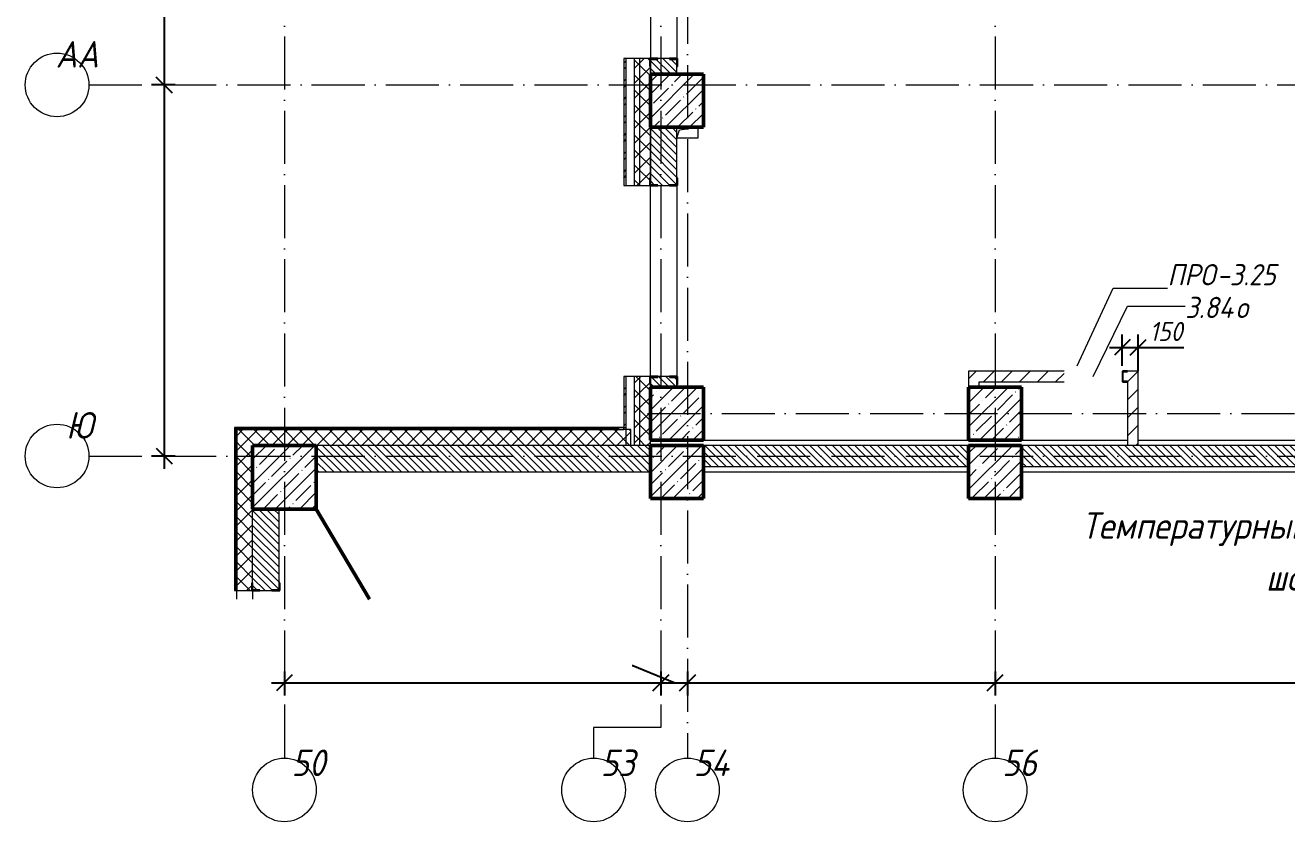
# Model space of a CAD drawing. Header units: millimetres. Extents: x -401725 to 250493, y 305116 to 802890.
# Drawn here: x 213292 to 225185, y 362923 to 370436 of the extents above; entities that cross this region are included whole.
import ezdxf

# ---------------------------------------------------------------- set-up
doc = ezdxf.new("R2010")
doc.units = ezdxf.units.MM
doc.linetypes.add('50_200_ШТРИХ_1Т_ш5_п1_п1_', pattern=[700, 500, -100, 0, -100])
for name, color, linetype, lineweight in [('A-____-____-DIMS', 7, 'Continuous', 9), ('A-DETL-____-OTLN-1', 7, 'Continuous', 50), ('A-FLOR-____-OTLN', 7, 'Continuous', 9), ('A-GENM-____-IDEN', 7, 'Continuous', 9), ('A-GENM-____-MCUT', 7, 'Continuous', 25), ('A-GENM-____-OTLN', 7, 'Continuous', 9), ('A-GENM-____-OTLN-1', 7, 'Continuous', 25), ('A-GLAZ-____-IDEN', 7, 'Continuous', 9), ('A-WALL-____-MCUT', 7, 'Continuous', 13), ('A-WALL-____-MCUT-1', 7, 'Continuous', 9), ('A-WALL-____-OTLN', 7, 'Continuous', 9), ('A-WALL-____-PATT-1', 7, 'Continuous', 9), ('A-WALL-FNSH-MCUT-1', 7, 'Continuous', 9), ('G-____-____-TEXT', 7, 'Continuous', 9), ('S-COLS-____-MCUT', 7, 'Continuous', 50), ('S-COLS-____-OTLN', 7, 'Continuous', 9), ('S-GRID-____-IDEN', 7, 'Continuous', 9), ('S-GRID-____-OTLN', 7, 'Continuous', 9), ('S-GRID-____-OTLN-1', 7, '50_200_ШТРИХ_1Т_ш5_п1_п1_', 9)]:
    doc.layers.add(name, color=color, linetype=linetype, lineweight=lineweight)
doc.styles.add('ISOCPEUR_I', font='isocpeui.ttf', dxfattribs={"width": 0.9, "height": 2.5})
doc.styles.add('ISOCPEUR_I_10', font='isocpeui.ttf', dxfattribs={"width": 0.9, "height": 180})
doc.styles.add('ISOCPEUR_I_11', font='isocpeui.ttf', dxfattribs={"width": 0.9, "height": 200})
doc.styles.add('ISOCPEUR_I_9', font='isocpeui.ttf', dxfattribs={"width": 0.9, "height": 250})
doc.dimstyles.new('ISO-1_8_0_9К_СРЕДНИЙ_Кладочные_3', dxfattribs={"dimscale": 304.8, "dimtxt": 179.276612, "dimasz": 0.492126, "dimexe": 0.393701, "dimexo": 0, "dimgap": 0, "dimtad": 1, "dimdec": 3, "dimrnd": 0.001, "dimdsep": 46, "dimtxsty": 'ISOCPEUR_I_10', "dimblk1": 'OBLIQUE', "dimblk2": 'OBLIQUE', "dimsah": 1, "dimcen": 0.09, "dimdle": 0.393701, "dimazin": 0, "dimtfac": 1, "dimtdec": 4, "dimtix": 1, "dimtmove": 0, "dimatfit": 3, "dimfxl": 1, "dimtvp": 1, "dimtolj": 1, "dimtzin": 0, "dimarcsym": 2})
doc.dimstyles.new('ISO-2_5_0_9К_БОЛЬШОЙ_ОСИ', dxfattribs={"dimscale": 304.8, "dimtxt": 248.995294, "dimasz": 0.492126, "dimexe": 0.393701, "dimexo": 0, "dimgap": 0, "dimtad": 1, "dimdec": 0, "dimzin": 0, "dimdsep": 46, "dimtxsty": 'ISOCPEUR_I', "dimblk1": 'OBLIQUE', "dimblk2": 'OBLIQUE', "dimsah": 1, "dimcen": 0.09, "dimdle": 0.393701, "dimazin": 0, "dimtfac": 1, "dimtdec": 4, "dimtix": 1, "dimtmove": 0, "dimatfit": 3, "dimfxl": 1, "dimtvp": 1, "dimtolj": 1, "dimtzin": 0, "dimarcsym": 2})
doc.dimstyles.new('ISO-2_5_0_9К_БОЛЬШОЙ_ОСИ_1', dxfattribs={"dimscale": 304.8, "dimtxt": 248.995294, "dimasz": 0.492126, "dimexe": 0.393701, "dimexo": 0, "dimgap": 0, "dimtad": 1, "dimdec": 0, "dimzin": 0, "dimdsep": 46, "dimtxsty": 'ISOCPEUR_I', "dimblk1": 'OBLIQUE', "dimblk2": 'OBLIQUE', "dimsah": 1, "dimcen": 0.09, "dimdle": 0.393701, "dimazin": 0, "dimtfac": 1, "dimtdec": 4, "dimtix": 1, "dimtmove": 1, "dimatfit": 3, "dimfxl": 1, "dimtvp": 1, "dimtolj": 1, "dimtzin": 0, "dimarcsym": 2})
pattern_1 = [(45, (144685.44, 323542.24), (-70.71068, 70.71068), []), (135, (144685.44, 323542.24), (-70.71068, -70.71068), [])]
pattern_2 = [(135, (144685.44, 323542.244), (-35.35534, -35.35534), [])]
pattern_3 = [(45, (144685.44, 323542.24), (-84.85281, 84.85281), [])]

# ---------------------------------------------------------------- blocks, each defined once
blk = doc.blocks.new('BSC_Колонна _Прямоугольная - 600х600-25984397-АР1_План отверстий 3 этажа в осях 1-64_Ю-ЯЯ')
at = {"layer": 'S-COLS-____-OTLN'}
h = blk.add_hatch(dxfattribs=at)
h.set_pattern_fill('FP_40', color=256, style=0, pattern_type=2)
h.set_pattern_definition([(45, (-71050, -42631.04), (-114.04925, 114.04925), []), (45, (-70935.95, -42631.04), (-114.04925, 114.04925), [201.613, -40.323, 3.353, -36.97])])
h.paths.add_polyline_path([(-300, -300), (300, -300), (300, 300), (-300, 300)], flags=0)
at = {"layer": 'S-COLS-____-MCUT'}
for p, q in [((300, 300), (-300, 300)), ((-300, 300), (-300, -300)), ((300, -300), (300, 300)), ((-300, -300), (300, -300))]:
    blk.add_line(p, q, dxfattribs=at)
blk = doc.blocks.new('BSC_Колонна _Прямоугольная - 500х500-V34-АР1_План отверстий 3 этажа в осях 1-64_Ю-ЯЯ')
at = {"layer": 'S-COLS-____-OTLN'}
h = blk.add_hatch(dxfattribs=at)
h.set_pattern_fill('FP_42', color=256, style=0, pattern_type=2)
h.set_pattern_definition([(45, (-77750, -42681.04), (-114.04925, 114.04925), []), (45, (-77635.95, -42681.04), (-114.04925, 114.04925), [201.613, -40.323, 3.353, -36.97])])
h.paths.add_polyline_path([(-250, -250), (250, -250), (250, 250), (-250, 250)], flags=0)
at = {"layer": 'S-COLS-____-MCUT'}
for p, q in [((250, 250), (-250, 250)), ((-250, 250), (-250, -250)), ((250, -250), (250, 250)), ((-250, -250), (250, -250))]:
    blk.add_line(p, q, dxfattribs=at)
blk = doc.blocks.new('BSC_Колонна _Прямоугольная - 500х500-V56-АР1_План отверстий 3 этажа в осях 1-64_Ю-ЯЯ')
at = {"layer": 'S-COLS-____-OTLN'}
h = blk.add_hatch(dxfattribs=at)
h.set_pattern_fill('FP_64', color=256, style=0, pattern_type=2)
h.set_pattern_definition([(45, (-74750, -43231.04), (-114.04925, 114.04925), []), (45, (-74635.95, -43231.04), (-114.04925, 114.04925), [201.613, -40.323, 3.353, -36.97])])
h.paths.add_polyline_path([(-250, -250), (250, -250), (250, 250), (-250, 250)], flags=0)
at = {"layer": 'S-COLS-____-MCUT'}
for p, q in [((250, 250), (-250, 250)), ((-250, 250), (-250, -250)), ((250, -250), (250, 250)), ((-250, -250), (250, -250))]:
    blk.add_line(p, q, dxfattribs=at)
blk = doc.blocks.new('BSC_Колонна _Прямоугольная - 500х500-V113-АР1_План отверстий 3 этажа в осях 1-64_Ю-ЯЯ')
at = {"layer": 'S-COLS-____-OTLN'}
h = blk.add_hatch(dxfattribs=at)
h.set_pattern_fill('FP_118', color=256, style=0, pattern_type=2)
h.set_pattern_definition([(315, (-46181.04, 74750), (114.04925, 114.04925), []), (315, (-46181.04, 74635.95), (114.04925, 114.04925), [201.613, -40.323, 3.353, -36.97])])
h.paths.add_polyline_path([(-250, 250), (-250, -250), (250, -250), (250, 250)], flags=0)
at = {"layer": 'S-COLS-____-MCUT'}
for p, q in [((250, 250), (-250, 250)), ((-250, 250), (-250, -250)), ((250, -250), (250, 250)), ((-250, -250), (250, -250))]:
    blk.add_line(p, q, dxfattribs=at)
blk = doc.blocks.new('BSC_Колонна _Прямоугольная - 500х500-V118-АР1_План отверстий 3 этажа в осях 1-64_Ю-ЯЯ')
at = {"layer": 'S-COLS-____-OTLN'}
h = blk.add_hatch(dxfattribs=at)
h.set_pattern_fill('FP_123', color=256, style=0, pattern_type=2)
h.set_pattern_definition([(45, (-77750, -43231.04), (-114.04925, 114.04925), []), (45, (-77635.95, -43231.04), (-114.04925, 114.04925), [201.613, -40.323, 3.353, -36.97])])
h.paths.add_polyline_path([(-250, -250), (250, -250), (250, 250), (-250, 250)], flags=0)
at = {"layer": 'S-COLS-____-MCUT'}
for p, q in [((250, 250), (-250, 250)), ((-250, 250), (-250, -250)), ((250, -250), (250, 250)), ((-250, -250), (250, -250))]:
    blk.add_line(p, q, dxfattribs=at)
blk = doc.blocks.new('BSC_Колонна _Прямоугольная - 500х500-V119-АР1_План отверстий 3 этажа в осях 1-64_Ю-ЯЯ')
at = {"layer": 'S-COLS-____-OTLN'}
h = blk.add_hatch(dxfattribs=at)
h.set_pattern_fill('FP_124', color=256, style=0, pattern_type=2)
h.set_pattern_definition([(45, (-74750, -42681.04), (-114.04925, 114.04925), []), (45, (-74635.95, -42681.04), (-114.04925, 114.04925), [201.613, -40.323, 3.353, -36.97])])
h.paths.add_polyline_path([(-250, -250), (250, -250), (250, 250), (-250, 250), (-250, 12)], flags=0)
at = {"layer": 'S-COLS-____-MCUT'}
for p, q in [((250, 250), (-250, 250)), ((-250, 250), (-250, -250)), ((250, -250), (250, 250)), ((-250, -250), (250, -250))]:
    blk.add_line(p, q, dxfattribs=at)
blk = doc.blocks.new('Фахверк_СКБ_Уголок - 250_2700_1-27501432-АР1_План отверстий 3 этажа в осях 1-64_Ю-ЯЯ')
at = {"layer": 'A-GENM-____-MCUT'}
for p, q in [((200, 181), (125, 181)), ((125, 181), (125, 106)), ((131, 106), (131, 175)), ((131, 175), (200, 175)), ((200, 175), (200, 181)), ((125, 106), (131, 106)), ((131, -6), (125, -6)), ((125, -6), (125, -81)), ((125, -81), (200, -81)), ((131, -75), (131, -6)), ((200, -75), (131, -75)), ((200, -81), (200, -75))]:
    blk.add_line(p, q, dxfattribs=at)
blk = doc.blocks.new('Фахверк_СКБ_Уголок - 250_2700-27497298-АР1_План отверстий 3 этажа в осях 1-64_Ю-ЯЯ')
at = {"layer": 'A-GENM-____-MCUT'}
for p, q in [((200, 181), (125, 181)), ((125, 181), (125, 106)), ((131, 106), (131, 175)), ((131, 175), (200, 175)), ((200, 175), (200, 181)), ((125, 106), (131, 106)), ((131, -6), (125, -6)), ((125, -6), (125, -81)), ((125, -81), (200, -81)), ((131, -75), (131, -6)), ((200, -75), (131, -75)), ((200, -81), (200, -75))]:
    blk.add_line(p, q, dxfattribs=at)
blk = doc.blocks.new('Фахверк_СКБ_Уголок - 250_3380-27498580-АР1_План отверстий 3 этажа в осях 1-64_Ю-ЯЯ')
at = {"layer": 'A-GENM-____-MCUT'}
for p, q in [((200, 181), (125, 181)), ((125, 181), (125, 106)), ((131, 106), (131, 175)), ((131, 175), (200, 175)), ((200, 175), (200, 181)), ((125, 106), (131, 106)), ((131, -6), (125, -6)), ((125, -6), (125, -81)), ((125, -81), (200, -81)), ((131, -75), (131, -6)), ((200, -75), (131, -75)), ((200, -81), (200, -75))]:
    blk.add_line(p, q, dxfattribs=at)
blk = doc.blocks.new('AR_Отверстие прямоугольное _в плите_ - AR_Отверстие прямоугольное _в плите_-V175-АР1_План отверстий 3 этажа в осях 1-64_Ю-ЯЯ')
at = {"layer": 'A-GENM-____-OTLN'}
for p, q in [((-100, -50), (-75, 25)), ((-75, 25), (100, 50)), ((100, -50), (100, 50)), ((-100, -50), (100, -50))]:
    blk.add_line(p, q, dxfattribs=at)
blk = doc.blocks.new('Стены 10 - Стены 4-31628020-АР1_План отверстий 3 этажа в осях 1-64_Ю-ЯЯ')
at = {"layer": 'A-WALL-____-MCUT'}
for p, q in [((23850, 9731), (23800, 9731)), ((23800, 9731), (23800, 9711)), ((23800, 9711), (23850, 9711)), ((23850, 9711), (23850, 9731))]:
    blk.add_line(p, q, dxfattribs=at)
blk = doc.blocks.new('154_Фахверк_СКБ_Швеллер - Тип_100_3960_зеркало-36793856-АР1_План отверстий 3 этажа в осях 1-64_Ю-ЯЯ')
at = {"layer": 'A-GENM-____-MCUT'}
for p, q in [((175, 50), (125, 50)), ((125, 50), (125, -50)), ((128, 47), (175, 47)), ((128, -47), (128, 47)), ((175, 47), (175, 50)), ((125, -50), (175, -50)), ((175, -47), (128, -47)), ((175, -50), (175, -47))]:
    blk.add_line(p, q, dxfattribs=at)
blk = doc.blocks.new('Ось сетки - Круг_Ø6_00__ISO-2_5_0_9K_-25732049-АР1_План отверстий 3 этажа в осях 1-64_Ю-ЯЯ')
at = {"layer": 'S-GRID-____-IDEN'}
blk.add_circle((0, 0), 3, dxfattribs=at)
blk = doc.blocks.new('_Oblique')
at = {"color": 0, "linetype": 'ByBlock', "lineweight": -2}
blk.add_line((-0.5, -0.5), (0.5, 0.5), dxfattribs=at)
blk = doc.blocks.new('*D9638')
at = {"layer": 'A-____-____-DIMS', "color": 0, "lineweight": -2, "transparency": 16777216}
for p, q in [((214601, 375593), (214601, 369753)), ((214707, 375473), (214481, 375473)), ((214707, 369873), (214481, 369873))]:
    blk.add_line(p, q, dxfattribs=at)
at = {"layer": 'Defpoints', "color": 0, "transparency": 16777216}
for p in [(214707, 375473), (214601, 369873), (214707, 369873)]:
    blk.add_point(p, dxfattribs=at)
at = {"layer": 'A-____-____-DIMS', "color": 0, "lineweight": -2, "transparency": 16777216, "xscale": 150, "yscale": 150, "zscale": 150}
for p, rotation in [((214601, 375473), 90), ((214601, 369873), 270)]:
    blk.add_blockref('_Oblique', p, dxfattribs=dict(at, rotation=rotation))
at = {"layer": 'A-____-____-DIMS', "color": 0, "transparency": 16777216, "insert": (214600, 372673), "char_height": 2.5, "width": 758.48, "attachment_point": 5, "rotation": 90, "style": 'ISOCPEUR_I'}
blk.add_mtext('\\A1;5600', dxfattribs=at)
blk = doc.blocks.new('*D9639')
at = {"layer": 'A-____-____-DIMS', "color": 0, "lineweight": -2, "transparency": 16777216}
for p, q in [((214601, 369993), (214601, 366253)), ((214707, 369873), (214481, 369873)), ((214707, 366373), (214481, 366373))]:
    blk.add_line(p, q, dxfattribs=at)
at = {"layer": 'Defpoints', "color": 0, "transparency": 16777216}
for p in [(214707, 369873), (214601, 366373), (214707, 366373)]:
    blk.add_point(p, dxfattribs=at)
at = {"layer": 'A-____-____-DIMS', "color": 0, "lineweight": -2, "transparency": 16777216, "xscale": 150, "yscale": 150, "zscale": 150}
for p, rotation in [((214601, 369873), 90), ((214601, 366373), 270)]:
    blk.add_blockref('_Oblique', p, dxfattribs=dict(at, rotation=rotation))
at = {"layer": 'A-____-____-DIMS', "color": 0, "transparency": 16777216, "insert": (214600, 368123), "char_height": 2.5, "width": 758.48, "attachment_point": 5, "rotation": 90, "style": 'ISOCPEUR_I'}
blk.add_mtext('\\A1;3500', dxfattribs=at)
blk = doc.blocks.new('*D9640')
at = {"layer": 'A-____-____-DIMS', "color": 0, "lineweight": -2, "transparency": 16777216}
for p, q in [((215735, 364340), (215735, 364114)), ((219285, 364340), (219285, 364114)), ((215615, 364234), (219405, 364234))]:
    blk.add_line(p, q, dxfattribs=at)
at = {"layer": 'Defpoints', "color": 0, "transparency": 16777216}
for p in [(215735, 364340), (219285, 364340), (219285, 364234)]:
    blk.add_point(p, dxfattribs=at)
at = {"layer": 'A-____-____-DIMS', "color": 0, "lineweight": -2, "transparency": 16777216, "xscale": 150, "yscale": 150, "zscale": 150, "rotation": 180}
blk.add_blockref('_Oblique', (215735, 364234), dxfattribs=at)
at = {"layer": 'A-____-____-DIMS', "color": 0, "lineweight": -2, "transparency": 16777216, "xscale": 150, "yscale": 150, "zscale": 150}
blk.add_blockref('_Oblique', (219285, 364234), dxfattribs=at)
at = {"layer": 'A-____-____-DIMS', "color": 0, "transparency": 16777216, "insert": (217510, 364235), "char_height": 2.5, "width": 758.48, "attachment_point": 5, "style": 'ISOCPEUR_I'}
blk.add_mtext('\\A1;3550', dxfattribs=at)
blk = doc.blocks.new('*D9641')
at = {"layer": 'A-____-____-DIMS', "color": 0, "lineweight": -2, "transparency": 16777216}
for p, q in [((219019, 364394), (219015, 364394)), ((219410, 364234), (219019, 364394)), ((219285, 364340), (219285, 364114)), ((219535, 364340), (219535, 364114)), ((219165, 364234), (219655, 364234))]:
    blk.add_line(p, q, dxfattribs=at)
at = {"layer": 'Defpoints', "color": 0, "transparency": 16777216}
for p in [(219285, 364340), (219535, 364340), (219535, 364234)]:
    blk.add_point(p, dxfattribs=at)
at = {"layer": 'A-____-____-DIMS', "color": 0, "lineweight": -2, "transparency": 16777216, "xscale": 150, "yscale": 150, "zscale": 150, "rotation": 180}
blk.add_blockref('_Oblique', (219285, 364234), dxfattribs=at)
at = {"layer": 'A-____-____-DIMS', "color": 0, "lineweight": -2, "transparency": 16777216, "xscale": 150, "yscale": 150, "zscale": 150}
blk.add_blockref('_Oblique', (219535, 364234), dxfattribs=at)
at = {"layer": 'A-____-____-DIMS', "color": 0, "transparency": 16777216, "insert": (218450, 364397), "char_height": 2.5, "width": 568.86, "attachment_point": 1, "line_spacing_factor": 1.149209, "style": 'ISOCPEUR_I'}
blk.add_mtext('\\A1;250', dxfattribs=at)
blk = doc.blocks.new('*D9642')
at = {"layer": 'A-____-____-DIMS', "color": 0, "lineweight": -2, "transparency": 16777216}
for p, q in [((219535, 364340), (219535, 364114)), ((222435, 364340), (222435, 364114)), ((219415, 364234), (222555, 364234))]:
    blk.add_line(p, q, dxfattribs=at)
at = {"layer": 'Defpoints', "color": 0, "transparency": 16777216}
for p in [(219535, 364340), (222435, 364340), (222435, 364234)]:
    blk.add_point(p, dxfattribs=at)
at = {"layer": 'A-____-____-DIMS', "color": 0, "lineweight": -2, "transparency": 16777216, "xscale": 150, "yscale": 150, "zscale": 150, "rotation": 180}
blk.add_blockref('_Oblique', (219535, 364234), dxfattribs=at)
at = {"layer": 'A-____-____-DIMS', "color": 0, "lineweight": -2, "transparency": 16777216, "xscale": 150, "yscale": 150, "zscale": 150}
blk.add_blockref('_Oblique', (222435, 364234), dxfattribs=at)
at = {"layer": 'A-____-____-DIMS', "color": 0, "transparency": 16777216, "insert": (220985, 364235), "char_height": 2.5, "width": 758.48, "attachment_point": 5, "style": 'ISOCPEUR_I'}
blk.add_mtext('\\A1;2900', dxfattribs=at)
blk = doc.blocks.new('*D9643')
at = {"layer": 'A-____-____-DIMS', "color": 0, "lineweight": -2, "transparency": 16777216}
for p, q in [((222435, 364340), (222435, 364114)), ((227835, 364340), (227835, 364114)), ((222315, 364234), (227955, 364234))]:
    blk.add_line(p, q, dxfattribs=at)
at = {"layer": 'Defpoints', "color": 0, "transparency": 16777216}
for p in [(222435, 364340), (227835, 364340), (227835, 364234)]:
    blk.add_point(p, dxfattribs=at)
at = {"layer": 'A-____-____-DIMS', "color": 0, "lineweight": -2, "transparency": 16777216, "xscale": 150, "yscale": 150, "zscale": 150, "rotation": 180}
blk.add_blockref('_Oblique', (222435, 364234), dxfattribs=at)
at = {"layer": 'A-____-____-DIMS', "color": 0, "lineweight": -2, "transparency": 16777216, "xscale": 150, "yscale": 150, "zscale": 150}
blk.add_blockref('_Oblique', (227835, 364234), dxfattribs=at)
at = {"layer": 'A-____-____-DIMS', "color": 0, "transparency": 16777216, "insert": (225135, 364235), "char_height": 2.5, "width": 781.46, "attachment_point": 5, "style": 'ISOCPEUR_I'}
blk.add_mtext('\\A1;5400', dxfattribs=at)
blk = doc.blocks.new('*D9619')
at = {"layer": 'A-____-____-DIMS', "color": 0, "lineweight": -2, "transparency": 16777216}
for p, q in [((223635, 367223), (223635, 367518)), ((223785, 367173), (223785, 367518)), ((223515, 367398), (223785, 367398)), ((223785, 367398), (224216, 367398))]:
    blk.add_line(p, q, dxfattribs=at)
at = {"layer": 'Defpoints', "color": 0, "transparency": 16777216}
for p in [(223785, 367398), (223635, 367223), (223785, 367173)]:
    blk.add_point(p, dxfattribs=at)
at = {"layer": 'A-____-____-DIMS', "color": 0, "lineweight": -2, "transparency": 16777216, "xscale": 150, "yscale": 150, "zscale": 150, "rotation": 180}
blk.add_blockref('_Oblique', (223635, 367398), dxfattribs=at)
at = {"layer": 'A-____-____-DIMS', "color": 0, "lineweight": -2, "transparency": 16777216, "xscale": 150, "yscale": 150, "zscale": 150}
blk.add_blockref('_Oblique', (223785, 367398), dxfattribs=at)
at = {"layer": 'A-____-____-DIMS', "color": 0, "transparency": 16777216, "insert": (223892, 367638), "char_height": 180, "width": 368.21, "attachment_point": 1, "line_spacing_factor": 1.149209, "style": 'ISOCPEUR_I_10'}
blk.add_mtext('\\A1;150', dxfattribs=at)

msp = doc.modelspace()

# ---------------------------------------------------------------- hatches: boundary and pattern name
at = {"layer": 'A-WALL-____-PATT-1'}
h = msp.add_hatch(dxfattribs=at)
h.set_pattern_fill('FP_4', color=256, style=0, pattern_type=2)
h.set_pattern_definition(pattern_1)
h.paths.add_polyline_path([(219085.4376, 366473.2863), (219085.4376, 367123.2863), (219035.4376, 367123.2863), (219035.4376, 366473.2863)], flags=0)
h.paths.add_polyline_path([(219035.4376, 368923.2863), (219085.4376, 368923.2863), (219085.4376, 370123.2863), (219035.4376, 370123.2863), (219035.4376, 369464.3013)], flags=0)
h.paths.add_polyline_path([(219035.4376, 371923.2863), (219085.4376, 371923.2863), (219085.4376, 373123.2863), (219035.4376, 373123.2863), (219035.4376, 372693.2716)], flags=0)
h.paths.add_polyline_path([(219035.4376, 374923.2863), (219085.4376, 374923.2863), (219085.4376, 376123.2863), (219035.4376, 376123.2863), (219035.4376, 375114.9992)], flags=0)
h.paths.add_polyline_path([(219085.4376, 377923.2863), (219085.4376, 378723.2863), (219035.4376, 378723.2863), (219035.4376, 377923.2863)], flags=0)
h = msp.add_hatch(dxfattribs=at)
h.set_pattern_fill('FP_4', color=256, style=0, pattern_type=2)
h.set_pattern_definition(pattern_1)
h.paths.add_polyline_path([(219085.4376, 366473.2863), (219185.4376, 366473.2863), (219185.4376, 367048.2863), (219179.4376, 367048.2863), (219179.4376, 367123.2863), (219085.4376, 367123.2863), (219085.4376, 366523.2863)], flags=0)
h.paths.add_polyline_path([(219179.4376, 368923.2863), (219179.4376, 368998.2863), (219185.4376, 368998.2863), (219185.4376, 370048.2863), (219179.4376, 370048.2863), (219179.4376, 370123.2863), (219085.4376, 370123.2863), (219085.4376, 368923.2863)], flags=0)
h.paths.add_polyline_path([(219179.4376, 371923.2863), (219179.4376, 371998.2863), (219185.4376, 371998.2863), (219185.4376, 373054.2863), (219179.4376, 373054.2863), (219179.4376, 373123.2863), (219085.4376, 373123.2863), (219085.4376, 371923.2863)], flags=0)
h.paths.add_polyline_path([(219179.4376, 374923.2863), (219179.4376, 374998.2863), (219185.4376, 374998.2863), (219185.4376, 376048.2863), (219179.4376, 376048.2863), (219179.4376, 376123.2863), (219085.4376, 376123.2863), (219085.4376, 374923.2863)], flags=0)
h.paths.add_polyline_path([(219179.4376, 377923.2863), (219179.4376, 377998.2863), (219185.4376, 377998.2863), (219185.4376, 378723.2863), (219085.4376, 378723.2863), (219085.4376, 377923.2863)], flags=0)
h = msp.add_hatch(dxfattribs=at)
h.set_pattern_fill('FP_6', color=256, style=0, pattern_type=2)
h.set_pattern_definition([(45, (144685.44, 323542.24), (-85.53659, 85.53659), []), (45, (144742.46, 323542.24), (-85.53659, 85.53659), [])])
h.paths.add_polyline_path([(218955.4376, 366643.2863), (218955.4376, 367123.2863), (218935.4376, 367123.2863), (218935.4376, 366643.2863)], flags=0)
h.paths.add_polyline_path([(218935.4376, 368923.2863), (218955.4376, 368923.2863), (218955.4376, 370123.2863), (218935.4376, 370123.2863), (218935.4376, 369464.3013)], flags=0)
h.paths.add_polyline_path([(218955.4376, 371923.2863), (218955.4376, 373123.2863), (218935.4376, 373123.2863), (218935.4376, 371923.2863)], flags=0)
h.paths.add_polyline_path([(218955.4376, 374923.2863), (218955.4376, 376123.2863), (218935.4376, 376123.2863), (218935.4376, 374923.2863)], flags=0)
h.paths.add_polyline_path([(218955.4376, 377923.2863), (218955.4376, 378483.2863), (218935.4376, 378483.2863), (218935.4376, 377923.2863)], flags=0)
h = msp.add_hatch(dxfattribs=at)
h.set_pattern_fill('FP_9', color=256, style=0, pattern_type=2)
h.set_pattern_definition(pattern_2)
h.paths.add_polyline_path([(219254.4376, 369973.2863), (219435.4376, 369973.2863), (219435.4376, 370117.2863), (219366.4376, 370117.2863), (219366.4376, 370123.2863), (219254.4376, 370123.2863), (219254.4376, 370117.2863), (219185.4376, 370117.2863), (219185.4376, 369973.2863)], flags=0)
h.paths.add_polyline_path([(219366.4376, 371923.2863), (219366.4376, 371929.2863), (219435.4376, 371929.2863), (219435.4376, 373123.2863), (219185.4376, 373123.2863), (219185.4376, 371929.2863), (219254.4376, 371929.2863), (219254.4376, 371923.2863)], flags=0)
h.paths.add_polyline_path([(219366.4376, 374923.2863), (219366.4376, 374929.2863), (219435.4376, 374929.2863), (219435.4376, 375223.2863), (219185.4376, 375223.2863), (219185.4376, 374929.2863), (219254.4376, 374929.2863), (219254.4376, 374923.2863)], flags=0)
h = msp.add_hatch(dxfattribs=at)
h.set_pattern_fill('FP_9', color=256, style=0, pattern_type=2)
h.set_pattern_definition(pattern_2)
h.paths.add_polyline_path([(219254.4376, 367023.2863), (219435.4376, 367023.2863), (219435.4376, 367117.2863), (219366.4376, 367117.2863), (219366.4376, 367123.2863), (219254.4376, 367123.2863), (219254.4376, 367117.2863), (219185.4376, 367117.2863), (219185.4376, 367023.2863)], flags=0)
h.paths.add_polyline_path([(219254.4376, 368923.2863), (219366.4376, 368923.2863), (219366.4376, 368929.2863), (219435.4376, 368929.2863), (219435.4376, 369473.2863), (219185.4376, 369473.2863), (219185.4376, 368929.2863), (219254.4376, 368929.2863)], flags=0)
h = msp.add_hatch(dxfattribs=at)
h.set_pattern_fill('FP_7', color=256, style=0, pattern_type=2)
h.set_pattern_definition(pattern_3)
h.paths.add_polyline_path([(222285.4376, 367023.2863), (222285.4376, 367173.2863), (222185.4376, 367173.2863), (222185.4376, 367023.2863)], flags=0)
h = msp.add_hatch(dxfattribs=at)
h.set_pattern_fill('FP_7', color=256, style=0, pattern_type=2)
h.set_pattern_definition(pattern_3)
h.paths.add_polyline_path([(223085.4376, 367073.2863), (223085.4376, 367173.2863), (222285.4376, 367173.2863), (222285.4376, 367073.2863), (222439.8403, 367073.2863)], flags=0)
h.paths.add_polyline_path([(223785.4376, 367073.2863), (223785.4376, 367173.2863), (223685.4376, 367173.2863), (223685.4376, 367170.2863), (223638.4376, 367170.2863), (223638.4376, 367076.2863), (223685.4376, 367076.2863), (223685.4376, 367073.2863)], flags=0)
h = msp.add_hatch(dxfattribs=at)
h.set_pattern_fill('FP_7', color=256, style=0, pattern_type=2)
h.set_pattern_definition(pattern_3)
h.paths.add_polyline_path([(223785.4376, 366473.2863), (223785.4376, 367073.2863), (223685.4376, 367073.2863), (223685.4376, 366473.2863)], flags=0)
h = msp.add_hatch(dxfattribs=at)
h.set_pattern_fill('FP_4', color=256, style=0, pattern_type=2)
h.set_pattern_definition(pattern_1)
h.paths.add_polyline_path([(219000.0823, 366473.2863), (219000.0823, 366623.2863), (215285.4376, 366623.2863), (215285.4376, 366473.2863), (218904.9117, 366473.2863)], flags=0)
h = msp.add_hatch(dxfattribs=at)
h.set_pattern_fill('FP_4', color=256, style=0, pattern_type=2)
h.set_pattern_definition(pattern_1)
h.paths.add_polyline_path([(215369.9832, 365103.2863), (215429.4376, 365103.2863), (215429.4376, 365178.2863), (215435.4376, 365178.2863), (215435.4376, 366473.2863), (215285.4376, 366473.2863), (215285.4376, 365103.2863)], flags=0)
h = msp.add_hatch(dxfattribs=at)
h.set_pattern_fill('FP_9', color=256, style=0, pattern_type=2)
h.set_pattern_definition(pattern_2)
h.paths.add_polyline_path([(219185.4376, 366223.2863), (219185.4376, 366473.2863), (216035.4376, 366473.2863), (216035.4376, 366223.2863), (218904.9117, 366223.2863)], flags=0)
h = msp.add_hatch(dxfattribs=at)
h.set_pattern_fill('FP_9', color=256, style=0, pattern_type=2)
h.set_pattern_definition(pattern_2)
h.paths.add_polyline_path([(222185.4376, 366273.2863), (222185.4376, 366473.2863), (219685.4376, 366473.2863), (219685.4376, 366273.2863), (220672.376, 366273.2863)], flags=0)
h = msp.add_hatch(dxfattribs=at)
h.set_pattern_fill('FP_9', color=256, style=0, pattern_type=2)
h.set_pattern_definition(pattern_2)
h.paths.add_polyline_path([(227585.4376, 366273.2863), (227585.4376, 366473.2863), (222685.4376, 366473.2863), (222685.4376, 366273.2863), (225974.7689, 366273.2863)], flags=0)
h = msp.add_hatch(dxfattribs=at)
h.set_pattern_fill('FP_9', color=256, style=0, pattern_type=2)
h.set_pattern_definition(pattern_2)
h.paths.add_polyline_path([(215616.4376, 365103.2863), (215616.4376, 365109.2863), (215685.4376, 365109.2863), (215685.4376, 365873.2863), (215435.4376, 365873.2863), (215435.4376, 365109.2863), (215504.4376, 365109.2863), (215504.4376, 365103.2863)], flags=0)

# ---------------------------------------------------------------- linework, layer by layer
at = {"layer": 'A-DETL-____-OTLN-1'}
msp.add_line((216035.4376, 365873.2863), (216536.7935, 365023.2863), dxfattribs=at)
at = {"layer": 'A-FLOR-____-OTLN'}
for p, q in [((219685.4376, 366523.2863), (222185.4376, 366523.2863)), ((222685.4376, 366523.2863), (223685.4376, 366523.2863)), ((223785.4376, 366523.2863), (227585.4376, 366523.2863)), ((219685.4376, 366223.2863), (222185.4376, 366223.2863)), ((222685.4376, 366223.2863), (227585.4376, 366223.2863))]:
    msp.add_line(p, q, dxfattribs=at)
at = {"layer": 'A-GENM-____-IDEN'}
for p, q in [((223210.4376, 367223.2863), (223549.9236, 367955.8147)), ((223549.9236, 367955.8147), (224061.1467, 367955.8147))]:
    msp.add_line(p, q, dxfattribs=at)
at = {"layer": 'A-GLAZ-____-IDEN'}
for p, q in [((223360.4376, 367123.2863), (223684.4805, 367786.7977)), ((223684.4805, 367786.7977), (224228.0967, 367786.7977))]:
    msp.add_line(p, q, dxfattribs=at)
at = {"layer": 'A-WALL-____-MCUT'}
for p, q in [((218955.4376, 370123.2863), (218955.4376, 368923.2863)), ((219179.4376, 370123.2863), (218955.4376, 370123.2863)), ((219366.4376, 370123.2863), (219254.4376, 370123.2863)), ((219435.4376, 369973.2863), (219435.4376, 370048.2863)), ((219435.4376, 368998.2863), (219435.4376, 369473.2863)), ((218955.4376, 368923.2863), (219179.4376, 368923.2863)), ((219254.4376, 368923.2863), (219366.4376, 368923.2863)), ((218955.4376, 367123.2863), (218955.4376, 366473.2863)), ((219179.4376, 367123.2863), (218955.4376, 367123.2863)), ((219366.4376, 367123.2863), (219254.4376, 367123.2863)), ((219435.4376, 367023.2863), (219435.4376, 367048.2863)), ((219185.4376, 366473.2863), (216035.4376, 366473.2863)), ((219185.4376, 366473.2863), (219185.4376, 366523.2863)), ((222185.4376, 366473.2863), (219685.4376, 366473.2863)), ((227585.4376, 366473.2863), (222685.4376, 366473.2863)), ((216035.4376, 366223.2863), (219185.4376, 366223.2863)), ((219685.4376, 366273.2863), (222185.4376, 366273.2863)), ((222685.4376, 366273.2863), (227585.4376, 366273.2863)), ((215435.4376, 365178.2863), (215435.4376, 365873.2863)), ((215685.4376, 365178.2863), (215685.4376, 365873.2863)), ((215504.4376, 365103.2863), (215616.4376, 365103.2863))]:
    msp.add_line(p, q, dxfattribs=at)
at = {"layer": 'A-WALL-____-MCUT-1'}
for p, q in [((219035.4376, 368923.2863), (219035.4376, 370123.2863)), ((219085.4376, 368923.2863), (219085.4376, 370123.2863)), ((219185.4376, 369973.2863), (219185.4376, 370048.2863)), ((219185.4376, 370048.2863), (219185.4376, 369973.2863)), ((219185.4376, 368998.2863), (219185.4376, 369473.2863)), ((219185.4376, 369473.2863), (219185.4376, 368998.2863)), ((219035.4376, 366473.2863), (219035.4376, 367123.2863)), ((219085.4376, 366473.2863), (219085.4376, 367123.2863)), ((219185.4376, 367023.2863), (219185.4376, 367048.2863)), ((219185.4376, 367048.2863), (219185.4376, 367023.2863)), ((218885.4376, 366635.2863), (215273.4376, 366635.2863)), ((215273.4376, 366635.2863), (215273.4376, 365103.2863)), ((218885.4376, 366630.2863), (215278.4376, 366630.2863)), ((215278.4376, 366630.2863), (215278.4376, 365103.2863)), ((215285.4376, 366623.2863), (215285.4376, 365103.2863)), ((219000.0823, 366623.2863), (218885.4376, 366623.2863)), ((219000.0823, 366473.2863), (219000.0823, 366623.2863)), ((215285.4376, 365103.2863), (215429.4376, 365103.2863))]:
    msp.add_line(p, q, dxfattribs=at)
at = {"layer": 'A-WALL-____-OTLN'}
for p, q in [((219185.4376, 371923.2863), (219185.4376, 370123.2863)), ((219435.4376, 371923.2863), (219435.4376, 370123.2863)), ((219185.4376, 367123.2863), (219185.4376, 368923.2863)), ((219435.4376, 368923.2863), (219435.4376, 367123.2863)), ((215285.4376, 365023.2863), (215285.4376, 365103.2863)), ((215435.4376, 365103.2863), (215435.4376, 365023.2863))]:
    msp.add_line(p, q, dxfattribs=at)
at = {"layer": 'A-WALL-FNSH-MCUT-1'}
for p, q in [((218955.4376, 370123.2863), (218935.4376, 370123.2863)), ((218935.4376, 370123.2863), (218935.4376, 368923.2863)), ((218935.4376, 368923.2863), (218955.4376, 368923.2863)), ((222185.4376, 367173.2863), (222185.4376, 367023.2863)), ((223085.4376, 367173.2863), (222185.4376, 367173.2863)), ((223785.4376, 367173.2863), (223685.4376, 367173.2863)), ((223785.4376, 366473.2863), (223785.4376, 367173.2863)), ((218955.4376, 367123.2863), (218935.4376, 367123.2863)), ((218935.4376, 367123.2863), (218935.4376, 366643.2863)), ((222285.4376, 367023.2863), (222285.4376, 367073.2863)), ((222285.4376, 367073.2863), (223085.4376, 367073.2863)), ((223685.4376, 367073.2863), (223685.4376, 366473.2863)), ((218885.4376, 366643.2863), (215265.4376, 366643.2863)), ((215265.4376, 366643.2863), (215265.4376, 365103.2863)), ((215285.4376, 366623.2863), (218885.4376, 366623.2863)), ((218885.4376, 366623.2863), (218885.4376, 366643.2863)), ((218935.4376, 366643.2863), (218955.4376, 366643.2863)), ((215265.4376, 365103.2863), (215285.4376, 365103.2863))]:
    msp.add_line(p, q, dxfattribs=at)
at = {"layer": 'S-GRID-____-OTLN'}
for p, q in [((218650.4376, 363813.4695), (218650.4376, 363523.2863)), ((219285.4376, 363813.4695), (218650.4376, 363813.4695))]:
    msp.add_line(p, q, dxfattribs=at)
at = {"layer": 'S-GRID-____-OTLN-1'}
for p, q in [((215735.4376, 414435.0957), (215735.4376, 363523.2863)), ((219285.4376, 414435.0957), (219285.4376, 363813.4695)), ((222435.4376, 414435.0957), (222435.4376, 363523.2863)), ((219535.4376, 414166.8994), (219535.4376, 363523.2863)), ((213891.9375, 369873.2863), (235004.2249, 369873.2863)), ((219157.7521, 366773.2863), (248620.0074, 366773.2863)), ((213891.9375, 366373.2863), (248759.8442, 366373.2863))]:
    msp.add_line(p, q, dxfattribs=at)

# ---------------------------------------------------------------- block references
at = {"layer": 'A-GENM-____-OTLN'}
msp.add_blockref('AR_Отверстие прямоугольное _в плите_ - AR_Отверстие прямоугольное _в плите_-V175-АР1_План отверстий 3 этажа в осях 1-64_Ю-ЯЯ', (219535.4376, 369423.2863), dxfattribs=at)
at = {"layer": 'A-GENM-____-OTLN-1'}
for name, p, rotation in [('Фахверк_СКБ_Уголок - 250_2700_1-27501432-АР1_План отверстий 3 этажа в осях 1-64_Ю-ЯЯ', (219260.4376, 370248.2863), 269.9999999999999), ('Фахверк_СКБ_Уголок - 250_2700-27497298-АР1_План отверстий 3 этажа в осях 1-64_Ю-ЯЯ', (219360.4376, 368798.2863), 89.99999999999991), ('Фахверк_СКБ_Уголок - 250_2700_1-27501432-АР1_План отверстий 3 этажа в осях 1-64_Ю-ЯЯ', (219260.4376, 367248.2863), 269.9999999999999), ('Фахверк_СКБ_Уголок - 250_3380-27498580-АР1_План отверстий 3 этажа в осях 1-64_Ю-ЯЯ', (215610.4376, 364978.2863), 89.99999999999991)]:
    msp.add_blockref(name, p, dxfattribs=dict(at, rotation=rotation))
msp.add_blockref('154_Фахверк_СКБ_Швеллер - Тип_100_3960_зеркало-36793856-АР1_План отверстий 3 этажа в осях 1-64_Ю-ЯЯ', (223510.4376, 367123.2863), dxfattribs=at)
at = {"layer": 'A-WALL-____-OTLN'}
msp.add_blockref('Стены 10 - Стены 4-31628020-АР1_План отверстий 3 этажа в осях 1-64_Ю-ЯЯ', (195085.4376, 356912.2443), dxfattribs=at)
at = {"layer": 'S-COLS-____-OTLN', "rotation": 89.9999999999999}
msp.add_blockref('BSC_Колонна _Прямоугольная - 500х500-V113-АР1_План отверстий 3 этажа в осях 1-64_Ю-ЯЯ', (219435.4376, 369723.2863), dxfattribs=at)
at = {"layer": 'S-COLS-____-OTLN'}
for name, p in [('BSC_Колонна _Прямоугольная - 500х500-V56-АР1_План отверстий 3 этажа в осях 1-64_Ю-ЯЯ', (219435.4376, 366773.2863)), ('BSC_Колонна _Прямоугольная - 500х500-V118-АР1_План отверстий 3 этажа в осях 1-64_Ю-ЯЯ', (222435.4376, 366773.2863)), ('BSC_Колонна _Прямоугольная - 600х600-25984397-АР1_План отверстий 3 этажа в осях 1-64_Ю-ЯЯ', (215735.4376, 366173.2863)), ('BSC_Колонна _Прямоугольная - 500х500-V119-АР1_План отверстий 3 этажа в осях 1-64_Ю-ЯЯ', (219435.4376, 366223.2863)), ('BSC_Колонна _Прямоугольная - 500х500-V34-АР1_План отверстий 3 этажа в осях 1-64_Ю-ЯЯ', (222435.4376, 366223.2863))]:
    msp.add_blockref(name, p, dxfattribs=at)
at = {"layer": 'S-GRID-____-IDEN', "xscale": 99.99999999999993, "yscale": 99.99999999999993, "zscale": 99.99999999999993}
for p, rotation in [((213591.9375, 369873.2863), 269.9999999999994), ((213591.9375, 366373.2863), 269.9999999999995), ((215735.4376, 363223.2863), 180), ((218650.4376, 363223.2863), 180), ((219535.4376, 363223.2863), 180), ((222435.4376, 363223.2863), 180)]:
    msp.add_blockref('Ось сетки - Круг_Ø6_00__ISO-2_5_0_9K_-25732049-АР1_План отверстий 3 этажа в осях 1-64_Ю-ЯЯ', p, dxfattribs=dict(at, rotation=rotation))

# ---------------------------------------------------------------- texts
at = {"layer": 'A-GENM-____-IDEN', "char_height": 200, "attachment_point": 1, "style": 'ISOCPEUR_I_11'}
for s, insert, width in [('ПРО', (224061.1467, 368182.9308), 562.784625), ('-3.25', (224525.4905, 368182.9308), 707.088375)]:
    msp.add_mtext(s, dxfattribs=dict(at, insert=insert, width=width))
at = {"layer": 'A-GLAZ-____-IDEN', "char_height": 200, "attachment_point": 1, "style": 'ISOCPEUR_I_11'}
for s, insert, width in [('3.84', (224228.0967, 367874.4123), 577.215), ('\\fISOCPEUR|b0|i1|c204|p34|;\\W.9;о', (224704.3467, 367874.4123), 158.734125)]:
    msp.add_mtext(s, dxfattribs=dict(at, insert=insert, width=width))
at = {"layer": 'G-____-____-TEXT', "char_height": 250, "attachment_point": 1, "style": 'ISOCPEUR_I_9'}
for s, insert, width in [('Температурный', (223251.0296, 365842.175), 2763.416813), ('шов', (224989.3421, 365352.6958), 656.582063)]:
    msp.add_mtext(s, dxfattribs=dict(at, insert=insert, width=width))
at = {"layer": 'S-GRID-____-IDEN', "char_height": 250, "attachment_point": 1, "style": 'ISOCPEUR_I_9'}
for s, insert, width in [('АА', (213579.5232, 370287.1725), 505.063125), ('\\fISOCPEUR|b0|i1|c204|p34|;\\W.9;Ю', (213677.6232, 366787.1725), 266.961937), ('50', (215802.7311, 363604.4737), 404.0505), ('53', (218717.7311, 363604.4737), 404.0505), ('54', (219593.7311, 363604.4737), 425.696062), ('56', (222502.7311, 363604.4737), 404.0505)]:
    msp.add_mtext(s, dxfattribs=dict(at, insert=insert, width=width))

# ---------------------------------------------------------------- dimensions: what is measured, and where the dimension line sits
at = {"layer": 'A-____-____-DIMS'}
for base, p1, p2, override, picture, middle in [((214600.7992, 369873.2863), (214706.8652, 375473.2863), (214706.8652, 369873.2863), {"dimpost": '<>', "dimfxl": 5600}, '*D9638', (214599.5492, 372673.2863)), ((214600.7992, 366373.2863), (214706.8652, 369873.2863), (214706.8652, 366373.2863), {"dimpost": '<>', "dimfxl": 3500}, '*D9639', (214599.5492, 368123.2863))]:
    dim = msp.add_linear_dim(base=base, p1=p1, p2=p2, angle=90, dimstyle='ISO-2_5_0_9К_БОЛЬШОЙ_ОСИ', override=override, dxfattribs=at)
    dim.commit()
    dim.dimension.update_dxf_attribs({"geometry": picture, "text_midpoint": middle})
for base, p1, p2, dimstyle, override, picture, middle in [((223785.4376, 367397.5719), (223635.4376, 367223.2863), (223785.4376, 367173.2863), 'ISO-1_8_0_9К_СРЕДНИЙ_Кладочные_3', {"dimpost": '<>', "dimfxl": 158.113883}, '*D9619', (224075.7149, 367397.5719)), ((219535.4376, 364233.6149), (219285.4376, 364339.6809), (219535.4376, 364339.6809), 'ISO-2_5_0_9К_БОЛЬШОЙ_ОСИ_1', {"dimpost": '<>', "dimfxl": 250}, '*D9641', (219019.2903, 364393.5622))]:
    dim = msp.add_linear_dim(base=base, p1=p1, p2=p2, dimstyle=dimstyle, override=override, dxfattribs=at)
    dim.commit()
    dim.dimension.update_dxf_attribs({"geometry": picture, "text_midpoint": middle, "dimtype": 160})
for base, p1, p2, override, picture, middle in [((219285.4376, 364233.6149), (215735.4376, 364339.6809), (219285.4376, 364339.6809), {"dimpost": '<>', "dimfxl": 3550}, '*D9640', (217510.4376, 364234.8649)), ((222435.4376, 364233.6149), (219535.4376, 364339.6809), (222435.4376, 364339.6809), {"dimpost": '<>', "dimfxl": 2900}, '*D9642', (220985.4376, 364234.8649)), ((227835.4376, 364233.6149), (222435.4376, 364339.6809), (227835.4376, 364339.6809), {"dimpost": '<>', "dimfxl": 5400}, '*D9643', (225135.4376, 364234.8649))]:
    dim = msp.add_linear_dim(base=base, p1=p1, p2=p2, dimstyle='ISO-2_5_0_9К_БОЛЬШОЙ_ОСИ', override=override, dxfattribs=at)
    dim.commit()
    dim.dimension.update_dxf_attribs({"geometry": picture, "text_midpoint": middle})

doc.saveas('drawing.dxf')
